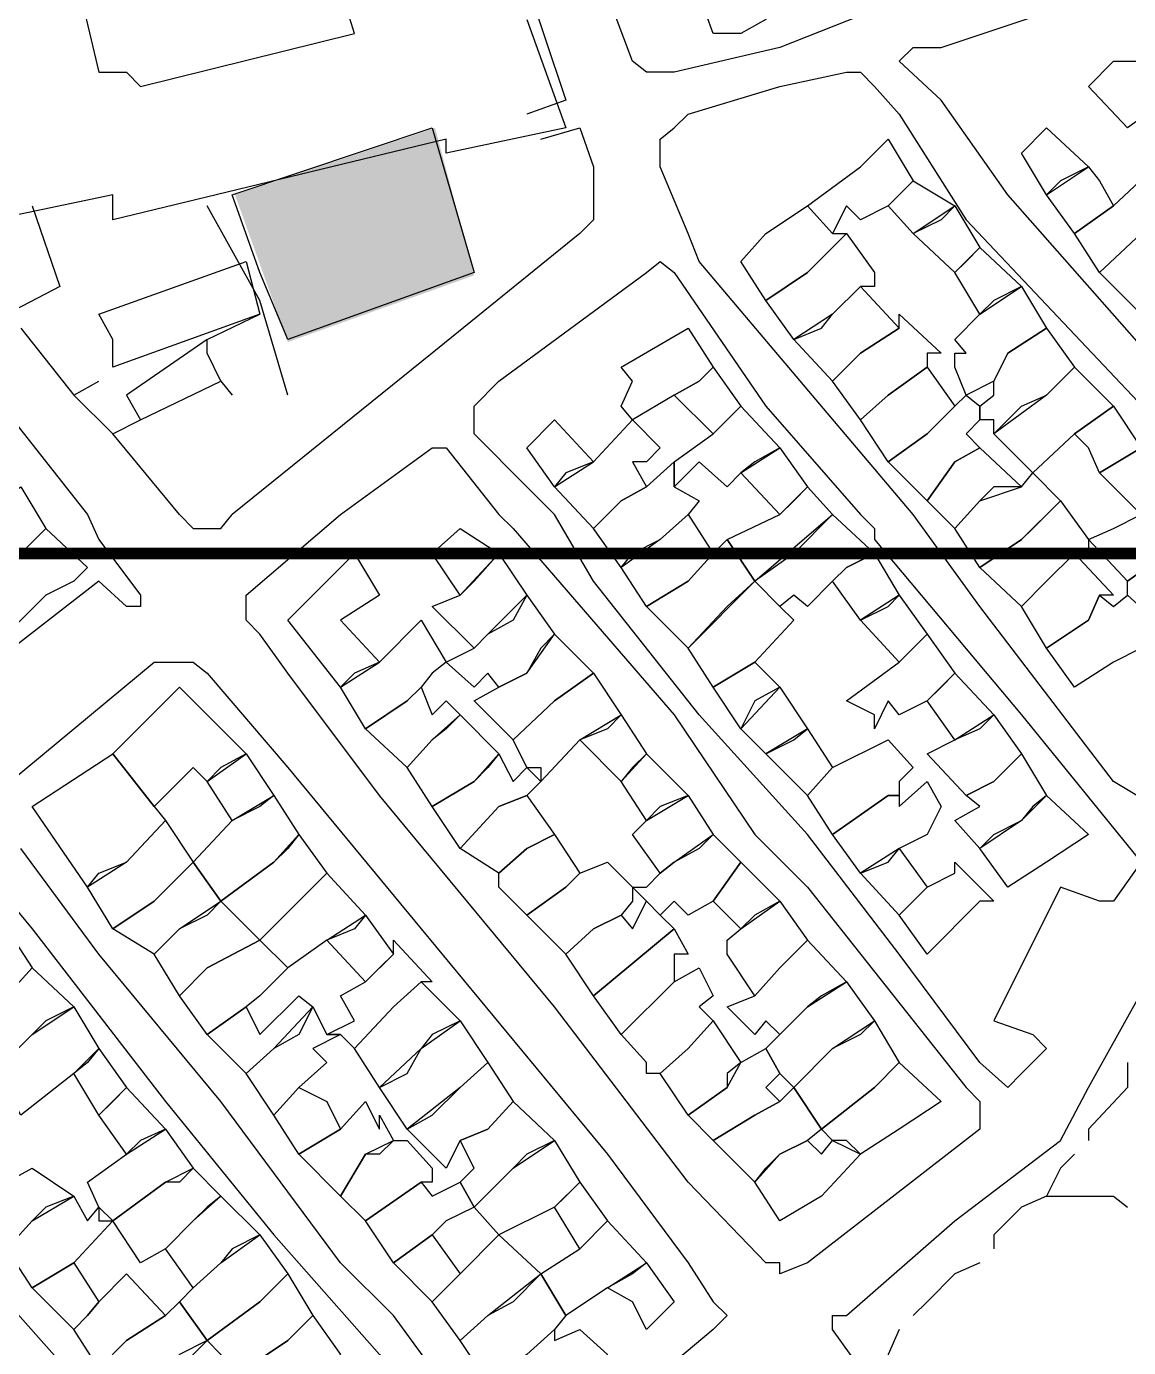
# Model space of a CAD drawing. Header units: millimetres. Extents: x -3588 to 75209, y -3737 to 38254.
# Drawn here: x 27956.7 to 28068.7, y 18589.8 to 18723.9 of the extents above; entities that cross this region are included whole.
import ezdxf

# ---------------------------------------------------------------- set-up
doc = ezdxf.new("R2010")
doc.units = ezdxf.units.MM
doc.layers.add('H', color=250, linetype='Continuous')
doc.layers.add('P', color=253, linetype='Continuous')

msp = doc.modelspace()

# ---------------------------------------------------------------- hatches: boundary and pattern name
at = {"layer": 'H', "linetype": 'Continuous'}
msp.add_hatch(color=254, dxfattribs=at).paths.add_polyline_path([(27983.273, 18691.891), (27977.912, 18706.838), (27998.236, 18713.624), (28002.189, 18698.66), (27983.273, 18691.891), (27983.273, 18691.891)])

# ---------------------------------------------------------------- linework, layer by layer
at = {"layer": 'P', "color": 254}
for points in [[(27983.273, 18757.09), (27993.995, 18761.043), (27995.404, 18761.043), (27997.948, 18759.923), (27999.357, 18757.09), (28004.718, 18736.765), (28011.503, 18716.441), (28007.551, 18715.032)], [(27973.671, 18733.949), (27961.54, 18729.996), (27964.068, 18719.273), (27966.901, 18719.273), (27968.309, 18717.849), (27990.042, 18723.226), (27985.817, 18736.765), (27973.671, 18733.949)], [(28007.551, 18724.634), (28011.503, 18713.624), (27999.357, 18711.079), (27999.357, 18712.488), (27965.493, 18704.31), (27965.493, 18706.838), (27953.346, 18704.31), (27936.974, 18723.226), (27926.252, 18735.357)], [(28029.284, 18723.226), (28026.467, 18723.226), (28025.043, 18727.163), (28023.922, 18732.812), (28029.284, 18733.949), (28030.692, 18728.587), (28031.828, 18724.634), (28029.284, 18723.226)], [(27915.241, 18731.404), (27922.299, 18723.226), (27938.382, 18704.31), (27953.346, 18686.514), (27962.948, 18674.383), (27964.068, 18671.838), (27968.309, 18666.189), (27968.309, 18665.069), (27966.901, 18665.069), (27964.068, 18667.613), (27946.576, 18654.058), (27949.393, 18650.105), (27947.985, 18648.697), (27947.985, 18650.105), (27927.66, 18674.383), (27916.649, 18687.938)], [(28087.441, 18672.974), (28087.441, 18671.838), (28086.017, 18670.43), (28084.896, 18671.838), (28083.488, 18674.383), (28075.294, 18685.393), (28056.378, 18706.838), (28049.608, 18716.441), (28045.367, 18720.393), (28046.792, 18721.802), (28049.608, 18721.802), (28069.933, 18728.587), (28071.341, 18728.587), (28072.478, 18728.587), (28087.441, 18709.671), (28098.436, 18694.708), (28098.436, 18693.299), (28098.436, 18692.163), (28092.802, 18681.152), (28088.849, 18674.383), (28087.441, 18672.974)], [(28021.09, 18719.273), (28019.681, 18719.273), (28018.273, 18720.393), (28015.728, 18727.163)], [(28046.792, 18727.163), (28033.236, 18721.802), (28022.514, 18719.273), (28021.09, 18719.273)], [(28064.572, 18717.849), (28067.116, 18720.393), (28068.525, 18720.393), (28069.933, 18720.393), (28072.478, 18723.226), (28076.703, 18719.273), (28072.478, 18716.441), (28068.525, 18713.624), (28064.572, 18717.849)], [(28080.655, 18671.838), (28083.488, 18667.613), (28084.896, 18666.189), (28072.478, 18644.744), (28071.341, 18643.336), (28071.341, 18644.744), (28067.116, 18647.289), (28053.561, 18665.069), (28046.792, 18674.383), (28025.043, 18700.069), (28023.922, 18702.901), (28021.09, 18709.671), (28021.09, 18712.488), (28022.514, 18713.624), (28023.922, 18715.032), (28033.236, 18717.849), (28040.006, 18719.273), (28041.414, 18719.273), (28042.839, 18717.849), (28045.367, 18715.032), (28052.153, 18704.31), (28071.341, 18683.985), (28079.247, 18674.383), (28080.655, 18671.838)], [(28012.912, 18713.624), (28014.32, 18709.671), (28014.32, 18706.838), (28014.32, 18704.31), (28012.912, 18702.901), (27997.948, 18690.755), (27977.624, 18674.383)], [(27980.44, 18698.949), (27977.624, 18706.838), (27997.948, 18713.624), (28002.189, 18698.949), (27983.273, 18692.163), (27980.44, 18698.949)], [(28008.959, 18712.488), (28012.912, 18713.624)], [(28061.739, 18708.263), (28060.331, 18706.838), (28057.786, 18711.079), (28060.331, 18713.624), (28064.572, 18709.671), (28061.739, 18708.263)], [(28045.367, 18706.838), (28044.247, 18705.718), (28041.414, 18704.31), (28040.006, 18705.718), (28038.598, 18702.901), (28036.053, 18705.718), (28041.414, 18709.671), (28044.247, 18712.488), (28046.792, 18708.263), (28045.367, 18706.838)], [(28065.692, 18708.263), (28067.116, 18705.718), (28063.163, 18702.901), (28060.331, 18706.838), (28064.572, 18709.671), (28065.692, 18708.263)], [(28069.933, 18702.901), (28065.692, 18698.949), (28063.163, 18702.901), (28067.116, 18705.718), (28071.341, 18709.671), (28073.886, 18705.718), (28069.933, 18702.901)], [(28049.608, 18704.31), (28046.792, 18702.901), (28044.247, 18705.718), (28046.792, 18708.263), (28051.017, 18705.718), (28049.608, 18704.31)], [(27957.299, 18705.718), (27960.116, 18697.524), (27954.754, 18694.708)], [(27983.273, 18686.514), (27980.44, 18696.116), (27975.079, 18705.718)], [(28038.598, 18702.901), (28040.006, 18702.901), (28036.053, 18698.949), (28031.828, 18696.116), (28029.284, 18700.069), (28031.828, 18702.901), (28036.053, 18705.718), (28038.598, 18702.901)], [(28052.153, 18700.069), (28051.017, 18698.949), (28046.792, 18702.901), (28051.017, 18705.718), (28053.561, 18701.477), (28052.153, 18700.069)], [(28072.478, 18698.949), (28069.933, 18694.708), (28065.692, 18698.949), (28069.933, 18702.901), (28073.886, 18705.718), (28078.111, 18701.477), (28072.478, 18698.949)], [(28042.839, 18697.524), (28041.414, 18697.524), (28038.598, 18694.708), (28034.645, 18692.163), (28031.828, 18696.116), (28036.053, 18698.949), (28040.006, 18702.901), (28042.839, 18698.949), (28042.839, 18697.524)], [(28054.97, 18696.116), (28053.561, 18694.708), (28051.017, 18698.949), (28053.561, 18701.477), (28057.786, 18697.524), (28054.97, 18696.116)], [(27965.493, 18692.163), (27964.068, 18694.708), (27979.032, 18700.069), (27980.44, 18694.708), (27965.493, 18689.346), (27965.493, 18692.163)], [(28042.839, 18672.974), (28042.839, 18671.838), (28057.786, 18654.058), (28069.933, 18639.095), (28067.116, 18635.142), (28065.692, 18635.142), (28061.739, 18636.55), (28054.97, 18623.011), (28058.922, 18621.603), (28060.331, 18620.178), (28057.786, 18617.65), (28056.378, 18616.225), (28053.561, 18618.77), (28045.367, 18629.78), (28036.053, 18641.927), (28025.043, 18654.058), (28014.32, 18667.613), (28010.367, 18674.383), (28007.551, 18677.199), (28002.189, 18682.577), (28002.189, 18683.985), (28002.189, 18685.393), (28004.718, 18687.938), (28019.681, 18698.949), (28021.09, 18700.069), (28022.514, 18698.949), (28031.828, 18685.393), (28041.414, 18674.383), (28042.839, 18672.974)], [(28037.461, 18693.299), (28038.598, 18694.708), (28041.414, 18697.524), (28045.367, 18693.299), (28041.414, 18690.755), (28038.598, 18687.938), (28034.645, 18692.163), (28037.461, 18693.299)], [(28051.017, 18690.755), (28052.153, 18690.755), (28051.017, 18692.163), (28053.561, 18694.708), (28057.786, 18697.524), (28060.331, 18693.299), (28056.378, 18690.755), (28054.97, 18687.938), (28052.153, 18686.514), (28051.017, 18689.346), (28051.017, 18690.755)], [(27975.079, 18692.163), (27980.44, 18694.708)], [(28048.2, 18690.755), (28048.2, 18689.346), (28044.247, 18686.514), (28041.414, 18683.985), (28038.598, 18687.938), (28041.414, 18690.755), (28045.367, 18693.299), (28045.367, 18694.708), (28049.608, 18690.755), (28048.2, 18690.755)], [(27956.163, 18693.299), (27961.54, 18686.514), (27964.068, 18687.938)], [(28025.043, 18687.938), (28022.514, 18686.514), (28018.273, 18683.985), (28017.137, 18685.393), (28018.273, 18687.938), (28017.137, 18689.346), (28023.922, 18693.299), (28026.467, 18689.346), (28025.043, 18687.938)], [(28054.97, 18683.985), (28053.561, 18683.985), (28053.561, 18685.393), (28054.97, 18686.514), (28054.97, 18687.938), (28056.378, 18690.755), (28060.331, 18693.299), (28063.163, 18689.346), (28060.331, 18686.514), (28054.97, 18682.577), (28054.97, 18683.985)], [(27975.079, 18692.163), (27966.901, 18686.514), (27968.309, 18683.985)], [(27976.487, 18687.938), (27975.079, 18690.755), (27975.079, 18692.163)], [(28025.043, 18687.938), (28026.467, 18689.346), (28029.284, 18685.393), (28026.467, 18682.577), (28022.514, 18686.514), (28025.043, 18687.938)], [(28049.608, 18683.985), (28048.2, 18682.577), (28044.247, 18679.744), (28041.414, 18683.985), (28044.247, 18686.514), (28048.2, 18689.346), (28051.017, 18685.393), (28049.608, 18683.985)], [(28057.786, 18685.393), (28060.331, 18686.514), (28063.163, 18689.346), (28067.116, 18685.393), (28063.163, 18682.577), (28058.922, 18678.624), (28054.97, 18682.577), (28057.786, 18685.393)], [(27968.309, 18683.985), (27976.487, 18687.938)], [(27976.487, 18687.938), (27977.624, 18686.514)], [(27965.493, 18682.577), (27961.54, 18686.514)], [(28053.561, 18685.393), (28053.561, 18683.985), (28052.153, 18682.577), (28053.561, 18681.152), (28051.017, 18679.744), (28048.2, 18675.791), (28044.247, 18679.744), (28048.2, 18682.577), (28051.017, 18685.393), (28052.153, 18686.514), (28053.561, 18685.393)], [(28030.692, 18679.744), (28029.284, 18678.624), (28027.875, 18677.199), (28025.043, 18679.744), (28022.514, 18677.199), (28022.514, 18679.744), (28026.467, 18682.577), (28029.284, 18685.393), (28033.236, 18681.152), (28030.692, 18679.744)], [(28064.572, 18681.152), (28063.163, 18682.577), (28067.116, 18685.393), (28069.933, 18681.152), (28065.692, 18678.624), (28064.572, 18681.152)], [(27965.493, 18682.577), (27968.309, 18683.985)], [(28011.503, 18678.624), (28010.367, 18677.199), (28007.551, 18681.152), (28010.367, 18683.985), (28014.32, 18679.744), (28011.503, 18678.624)], [(28019.681, 18679.744), (28018.273, 18679.744), (28019.681, 18677.199), (28017.137, 18675.791), (28014.32, 18672.974), (28010.367, 18677.199), (28014.32, 18679.744), (28018.273, 18683.985), (28021.09, 18681.152), (28019.681, 18679.744)], [(27972.262, 18674.383), (27965.493, 18682.577)], [(28004.718, 18674.383), (28006.142, 18672.974), (28022.514, 18654.058), (28030.692, 18641.927), (28036.053, 18636.55), (28052.153, 18616.225), (28053.561, 18614.817), (28053.561, 18613.409), (28053.561, 18612), (28036.053, 18598.445), (28033.236, 18597.325), (28033.236, 18598.445), (28031.828, 18598.445), (28023.922, 18606.639), (28010.367, 18624.419), (27992.587, 18645.864), (27983.273, 18658.299), (27980.44, 18662.252), (27979.032, 18663.66), (27979.032, 18665.069), (27979.032, 18666.189), (27988.634, 18674.383), (27997.948, 18681.152), (27999.357, 18681.152), (28004.718, 18674.383)], [(28034.645, 18675.791), (28033.236, 18674.383), (28029.284, 18678.624), (28033.236, 18681.152), (28036.053, 18677.199), (28034.645, 18675.791)], [(28054.97, 18677.199), (28053.561, 18675.791), (28051.017, 18672.974), (28048.2, 18675.791), (28051.017, 18679.744), (28053.561, 18681.152), (28057.786, 18677.199), (28054.97, 18677.199)], [(28071.341, 18675.791), (28069.933, 18674.383), (28065.692, 18678.624), (28069.933, 18681.152), (28072.478, 18678.624), (28071.341, 18675.791)], [(28022.514, 18677.199), (28025.043, 18675.791), (28023.922, 18674.383), (28021.09, 18671.838), (28017.137, 18669.022), (28014.32, 18672.974), (28017.137, 18675.791), (28019.681, 18677.199), (28022.514, 18679.744), (28022.514, 18677.199)], [(28058.922, 18672.974), (28057.786, 18671.838), (28053.561, 18669.022), (28051.017, 18672.974), (28053.561, 18675.791), (28057.786, 18677.199), (28058.922, 18678.624), (28061.739, 18675.791), (28058.922, 18672.974)], [(28067.116, 18672.974), (28069.933, 18674.383), (28072.478, 18678.624), (28076.703, 18674.383), (28072.478, 18670.43), (28068.525, 18667.613), (28064.572, 18671.838), (28067.116, 18672.974)], [(27950.529, 18671.838), (27951.938, 18674.383), (27956.163, 18677.199), (27958.707, 18672.974), (27956.163, 18670.43), (27951.938, 18666.189), (27947.985, 18670.43), (27950.529, 18671.838)], [(28034.645, 18670.43), (28030.692, 18667.613), (28027.875, 18671.838), (28033.236, 18674.383), (28036.053, 18677.199), (28038.598, 18674.383), (28034.645, 18670.43)], [(28064.572, 18670.43), (28063.163, 18670.43), (28060.331, 18667.613), (28057.786, 18665.069), (28053.561, 18669.022), (28057.786, 18671.838), (28061.739, 18675.791), (28064.572, 18671.838), (28064.572, 18670.43)], [(27972.262, 18674.383), (27973.671, 18672.974), (27975.079, 18672.974), (27976.487, 18672.974), (27977.624, 18674.383)], [(28018.273, 18670.43), (28021.09, 18671.838), (28023.922, 18674.383), (28026.467, 18670.43), (28023.922, 18667.613), (28019.681, 18665.069), (28017.137, 18669.022), (28018.273, 18670.43)], [(28040.006, 18669.022), (28038.598, 18667.613), (28036.053, 18665.069), (28034.645, 18666.189), (28033.236, 18665.069), (28030.692, 18667.613), (28038.598, 18674.383), (28042.839, 18670.43), (28040.006, 18669.022)], [(28041.414, 18587.723), (28038.598, 18591.676), (28038.598, 18593.084), (28040.006, 18593.084), (28051.017, 18602.686), (28061.739, 18610.864), (28064.572, 18616.225), (28076.703, 18637.974), (28084.896, 18652.65), (28094.211, 18669.022), (28095.619, 18674.383)], [(28078.111, 18667.613), (28075.294, 18666.189), (28071.341, 18663.66), (28068.525, 18666.189), (28068.525, 18667.613), (28072.478, 18670.43), (28076.703, 18674.383), (28079.247, 18670.43), (28078.111, 18667.613)], [(27961.54, 18667.613), (27958.707, 18666.189), (27954.754, 18662.252), (27951.938, 18666.189), (27956.163, 18670.43), (27958.707, 18672.974), (27962.948, 18669.022), (27961.54, 18667.613)], [(28002.189, 18667.613), (28000.765, 18666.189), (27997.948, 18670.43), (28000.765, 18672.974), (28004.718, 18670.43), (28002.189, 18667.613)], [(28027.875, 18665.069), (28023.922, 18660.828), (28019.681, 18665.069), (28023.922, 18667.613), (28026.467, 18670.43), (28027.875, 18671.838), (28030.692, 18667.613), (28027.875, 18665.069)], [(27990.042, 18658.299), (27988.634, 18656.875), (27983.273, 18663.66), (27990.042, 18670.43), (27992.587, 18666.189), (27988.634, 18663.66), (27992.587, 18659.419), (27990.042, 18658.299)], [(28006.142, 18663.66), (28003.598, 18662.252), (28002.189, 18660.828), (27997.948, 18665.069), (28000.765, 18666.189), (28004.718, 18670.43), (28007.551, 18666.189), (28006.142, 18663.66)], [(28040.006, 18669.022), (28042.839, 18670.43), (28045.367, 18666.189), (28041.414, 18663.66), (28038.598, 18667.613), (28040.006, 18669.022)], [(28065.692, 18666.189), (28064.572, 18663.66), (28060.331, 18660.828), (28057.786, 18665.069), (28060.331, 18667.613), (28063.163, 18670.43), (28067.116, 18666.189), (28065.692, 18666.189)], [(28033.236, 18665.069), (28034.645, 18663.66), (28030.692, 18659.419), (28026.467, 18656.875), (28023.922, 18660.828), (28030.692, 18667.613), (28033.236, 18665.069)], [(28008.959, 18660.828), (28007.551, 18658.299), (28004.718, 18656.875), (28003.598, 18658.299), (28002.189, 18656.875), (27999.357, 18659.419), (28002.189, 18660.828), (28003.598, 18662.252), (28007.551, 18666.189), (28010.367, 18662.252), (28008.959, 18660.828)], [(28044.247, 18665.069), (28045.367, 18666.189), (28048.2, 18662.252), (28045.367, 18659.419), (28041.414, 18663.66), (28044.247, 18665.069)], [(28069.933, 18660.828), (28067.116, 18659.419), (28063.163, 18656.875), (28060.331, 18660.828), (28064.572, 18663.66), (28065.692, 18666.189), (28067.116, 18665.069), (28068.525, 18666.189), (28071.341, 18663.66), (28069.933, 18660.828)], [(27997.948, 18658.299), (27996.812, 18656.875), (27995.404, 18655.466), (27991.179, 18652.65), (27988.634, 18656.875), (27992.587, 18659.419), (27996.812, 18663.66), (27999.357, 18659.419), (27997.948, 18658.299)], [(28010.367, 18655.466), (28006.142, 18651.514), (28002.189, 18655.466), (28004.718, 18656.875), (28007.551, 18658.299), (28010.367, 18662.252), (28014.32, 18658.299), (28010.367, 18655.466)], [(28049.608, 18656.875), (28048.2, 18655.466), (28045.367, 18654.058), (28044.247, 18655.466), (28042.839, 18652.65), (28042.839, 18654.058), (28040.006, 18655.466), (28045.367, 18659.419), (28048.2, 18662.252), (28051.017, 18658.299), (28049.608, 18656.875)], [(27953.346, 18645.864), (27969.718, 18659.419), (27970.854, 18659.419), (27972.262, 18659.419), (27973.671, 18659.419), (27975.079, 18658.299), (27983.273, 18648.697), (27996.812, 18632.325), (28015.728, 18609.456), (28023.922, 18598.445), (28026.467, 18594.492), (28027.875, 18593.084), (28026.467, 18591.676), (28008.959, 18577), (28007.551, 18577), (28006.142, 18577), (27997.948, 18587.723), (27993.995, 18593.084)], [(28030.692, 18655.466), (28029.284, 18652.65), (28026.467, 18656.875), (28030.692, 18659.419), (28033.236, 18656.875), (28030.692, 18655.466)], [(28015.728, 18652.65), (28012.912, 18651.514), (28008.959, 18647.289), (28007.551, 18648.697), (28006.142, 18651.514), (28010.367, 18655.466), (28014.32, 18658.299), (28017.137, 18654.058), (28015.728, 18652.65)], [(28053.561, 18652.65), (28051.017, 18651.514), (28048.2, 18655.466), (28051.017, 18658.299), (28054.97, 18654.058), (28053.561, 18652.65)], [(27976.487, 18648.697), (27975.079, 18647.289), (27973.671, 18648.697), (27969.718, 18644.744), (27965.493, 18650.105), (27972.262, 18656.875), (27979.032, 18650.105), (27976.487, 18648.697)], [(27999.357, 18652.65), (27997.948, 18651.514), (27995.404, 18648.697), (27991.179, 18652.65), (27995.404, 18655.466), (27996.812, 18656.875), (27997.948, 18654.058), (27999.357, 18655.466), (28000.765, 18654.058), (27999.357, 18652.65)], [(28036.053, 18652.65), (28031.828, 18650.105), (28029.284, 18652.65), (28033.236, 18656.875), (28036.053, 18652.65)], [(28003.598, 18648.697), (28002.189, 18647.289), (27997.948, 18644.744), (27995.404, 18648.697), (27997.948, 18651.514), (28000.765, 18654.058), (28004.718, 18650.105), (28003.598, 18648.697)], [(28018.273, 18648.697), (28017.137, 18647.289), (28012.912, 18651.514), (28017.137, 18654.058), (28019.681, 18650.105), (28018.273, 18648.697)], [(28056.378, 18648.697), (28054.97, 18647.289), (28052.153, 18645.864), (28048.2, 18650.105), (28051.017, 18651.514), (28054.97, 18654.058), (28057.786, 18650.105), (28056.378, 18648.697)], [(28034.645, 18651.514), (28036.053, 18652.65), (28038.598, 18648.697), (28036.053, 18645.864), (28031.828, 18650.105), (28034.645, 18651.514)], [(28045.367, 18647.289), (28045.367, 18645.864), (28044.247, 18645.864), (28038.598, 18641.927), (28036.053, 18645.864), (28038.598, 18648.697), (28044.247, 18651.514), (28046.792, 18648.697), (28045.367, 18647.289)], [(27969.718, 18644.744), (27970.854, 18643.336), (27966.901, 18639.095), (27962.948, 18636.55), (27957.299, 18644.744), (27965.493, 18650.105), (27969.718, 18644.744)], [(27980.44, 18644.744), (27977.624, 18643.336), (27975.079, 18647.289), (27979.032, 18650.105), (27981.865, 18645.864), (27980.44, 18644.744)], [(28008.959, 18648.697), (28008.959, 18647.289), (28007.551, 18645.864), (28004.718, 18644.744), (28000.765, 18640.503), (27997.948, 18644.744), (28002.189, 18647.289), (28004.718, 18650.105), (28006.142, 18647.289), (28007.551, 18648.697), (28008.959, 18648.697)], [(28021.09, 18644.744), (28019.681, 18643.336), (28017.137, 18647.289), (28019.681, 18650.105), (28023.922, 18645.864), (28021.09, 18644.744)], [(28058.922, 18644.744), (28057.786, 18643.336), (28053.561, 18640.503), (28051.017, 18643.336), (28053.561, 18644.744), (28052.153, 18645.864), (28054.97, 18647.289), (28057.786, 18650.105), (28060.331, 18645.864), (28058.922, 18644.744)], [(28048.2, 18641.927), (28045.367, 18640.503), (28041.414, 18637.974), (28038.598, 18641.927), (28044.247, 18645.864), (28045.367, 18645.864), (28045.367, 18644.744), (28048.2, 18647.289), (28049.608, 18644.744), (28048.2, 18641.927)], [(27983.273, 18640.503), (27981.865, 18639.095), (27976.487, 18635.142), (27973.671, 18639.095), (27977.624, 18643.336), (27981.865, 18645.864), (27984.393, 18641.927), (27983.273, 18640.503)], [(28010.367, 18641.927), (28007.551, 18640.503), (28004.718, 18637.974), (28000.765, 18640.503), (28004.718, 18644.744), (28007.551, 18645.864), (28010.367, 18641.927)], [(28025.043, 18640.503), (28022.514, 18639.095), (28021.09, 18637.974), (28018.273, 18641.927), (28019.681, 18643.336), (28023.922, 18645.864), (28026.467, 18641.927), (28025.043, 18640.503)], [(28054.97, 18641.927), (28057.786, 18643.336), (28060.331, 18645.864), (28064.572, 18641.927), (28060.331, 18639.095), (28056.378, 18636.55), (28053.561, 18640.503), (28054.97, 18641.927)], [(27964.068, 18637.974), (27966.901, 18639.095), (27970.854, 18643.336), (27973.671, 18639.095), (27969.718, 18635.142), (27965.493, 18632.325), (27962.948, 18636.55), (27964.068, 18637.974)], [(27984.393, 18635.142), (27980.44, 18631.189), (27976.487, 18635.142), (27981.865, 18639.095), (27984.393, 18641.927), (27987.226, 18637.974), (27984.393, 18635.142)], [(28007.551, 18633.733), (28004.718, 18636.55), (28004.718, 18637.974), (28007.551, 18640.503), (28010.367, 18641.927), (28012.912, 18637.974), (28011.503, 18636.55), (28007.551, 18633.733)], [(28019.681, 18636.55), (28021.09, 18637.974), (28022.514, 18639.095), (28026.467, 18641.927), (28029.284, 18639.095), (28026.467, 18635.142), (28023.922, 18633.733), (28022.514, 18635.142), (28021.09, 18633.733), (28019.681, 18635.142), (28018.273, 18636.55), (28019.681, 18636.55)], [(27950.529, 18640.503), (27957.299, 18632.325), (27970.854, 18614.817), (27981.865, 18601.278), (27992.587, 18589.131), (28003.598, 18575.576), (28003.598, 18574.168), (28004.718, 18572.759), (28003.598, 18572.759), (27999.357, 18567.398), (27996.812, 18565.99)], [(27993.995, 18593.084), (27988.634, 18598.445), (27976.487, 18614.817), (27964.068, 18629.78), (27956.163, 18640.503)], [(28044.247, 18639.095), (28045.367, 18640.503), (28048.2, 18636.55), (28045.367, 18633.733), (28041.414, 18637.974), (28044.247, 18639.095)], [(27975.079, 18633.733), (27972.262, 18632.325), (27969.718, 18629.78), (27965.493, 18632.325), (27969.718, 18635.142), (27973.671, 18639.095), (27976.487, 18635.142), (27975.079, 18633.733)], [(27990.042, 18632.325), (27987.226, 18631.189), (27983.273, 18628.372), (27980.44, 18631.189), (27984.393, 18635.142), (27987.226, 18637.974), (27991.179, 18633.733), (27990.042, 18632.325)], [(28018.273, 18635.142), (28017.137, 18633.733), (28014.32, 18632.325), (28011.503, 18629.78), (28007.551, 18633.733), (28011.503, 18636.55), (28012.912, 18637.974), (28015.728, 18639.095), (28018.273, 18636.55), (28018.273, 18635.142)], [(28030.692, 18633.733), (28029.284, 18632.325), (28026.467, 18635.142), (28029.284, 18639.095), (28033.236, 18635.142), (28030.692, 18633.733)], [(28053.561, 18635.142), (28048.2, 18629.78), (28045.367, 18633.733), (28048.2, 18636.55), (28051.017, 18637.974), (28051.017, 18639.095), (28054.97, 18635.142), (28053.561, 18635.142)], [(27975.079, 18628.372), (27972.262, 18625.539), (27969.718, 18629.78), (27972.262, 18632.325), (27976.487, 18635.142), (27980.44, 18631.189), (27975.079, 18628.372)], [(28021.09, 18633.733), (28022.514, 18632.325), (28014.32, 18625.539), (28011.503, 18629.78), (28014.32, 18632.325), (28017.137, 18633.733), (28018.273, 18632.325), (28019.681, 18635.142), (28021.09, 18633.733)], [(28027.875, 18631.189), (28029.284, 18632.325), (28033.236, 18635.142), (28036.053, 18631.189), (28033.236, 18628.372), (28030.692, 18625.539), (28027.875, 18629.78), (28027.875, 18631.189)], [(27992.587, 18628.372), (27991.179, 18626.964), (27987.226, 18631.189), (27991.179, 18633.733), (27993.995, 18629.78), (27992.587, 18628.372)], [(27949.393, 18626.964), (27951.938, 18629.78), (27954.754, 18632.325), (27957.299, 18628.372), (27954.754, 18625.539), (27951.938, 18623.011), (27949.393, 18621.603), (27946.576, 18625.539), (27949.393, 18626.964)], [(27980.44, 18625.539), (27979.032, 18624.419), (27975.079, 18621.603), (27972.262, 18625.539), (27975.079, 18628.372), (27980.44, 18631.189), (27983.273, 18628.372), (27980.44, 18625.539)], [(27993.995, 18629.78), (27993.995, 18631.189), (27997.948, 18626.964), (27996.812, 18626.964), (27993.995, 18624.419), (27990.042, 18620.178), (27988.634, 18621.603), (27987.226, 18621.603), (27990.042, 18623.011), (27988.634, 18625.539), (27991.179, 18626.964), (27993.995, 18629.78)], [(28022.514, 18629.78), (28022.514, 18628.372), (28022.514, 18626.964), (28017.137, 18621.603), (28014.32, 18625.539), (28022.514, 18632.325), (28023.922, 18629.78), (28022.514, 18629.78)], [(28037.461, 18625.539), (28036.053, 18624.419), (28033.236, 18621.603), (28031.828, 18623.011), (28030.692, 18621.603), (28027.875, 18624.419), (28030.692, 18625.539), (28033.236, 18628.372), (28036.053, 18631.189), (28040.006, 18626.964), (28037.461, 18625.539)], [(27958.707, 18623.011), (27957.299, 18621.603), (27953.346, 18617.65), (27951.938, 18618.77), (27953.346, 18620.178), (27951.938, 18623.011), (27954.754, 18625.539), (27957.299, 18628.372), (27961.54, 18624.419), (27958.707, 18623.011)], [(28021.09, 18617.65), (28019.681, 18617.65), (28019.681, 18618.77), (28017.137, 18621.603), (28022.514, 18626.964), (28025.043, 18628.372), (28026.467, 18625.539), (28025.043, 18624.419), (28026.467, 18623.011), (28023.922, 18620.178), (28021.09, 18617.65)], [(27997.948, 18621.603), (27996.812, 18620.178), (27992.587, 18616.225), (27990.042, 18620.178), (27993.995, 18624.419), (27996.812, 18626.964), (28000.765, 18623.011), (27997.948, 18621.603)], [(28041.414, 18621.603), (28038.598, 18620.178), (28034.645, 18616.225), (28033.236, 18617.65), (28031.828, 18620.178), (28033.236, 18621.603), (28036.053, 18624.419), (28040.006, 18626.964), (28042.839, 18623.011), (28041.414, 18621.603)], [(27984.393, 18621.603), (27981.865, 18620.178), (27979.032, 18617.65), (27975.079, 18621.603), (27979.032, 18624.419), (27980.44, 18621.603), (27984.393, 18625.539), (27985.817, 18624.419), (27984.393, 18621.603)], [(27962.948, 18618.77), (27961.54, 18617.65), (27956.163, 18613.409), (27954.754, 18616.225), (27953.346, 18617.65), (27957.299, 18621.603), (27961.54, 18624.419), (27964.068, 18620.178), (27962.948, 18618.77)], [(27987.226, 18621.603), (27988.634, 18621.603), (27985.817, 18620.178), (27987.226, 18618.77), (27984.393, 18616.225), (27981.865, 18613.409), (27979.032, 18617.65), (27981.865, 18620.178), (27985.817, 18624.419), (27987.226, 18621.603)], [(27995.404, 18617.65), (27996.812, 18620.178), (28000.765, 18623.011), (28003.598, 18618.77), (28000.765, 18616.225), (27995.404, 18612), (27992.587, 18616.225), (27995.404, 18617.65)], [(28027.875, 18617.65), (28027.875, 18616.225), (28023.922, 18613.409), (28021.09, 18617.65), (28023.922, 18620.178), (28026.467, 18623.011), (28029.284, 18618.77), (28027.875, 18617.65)], [(28042.839, 18616.225), (28037.461, 18612), (28034.645, 18616.225), (28038.598, 18620.178), (28042.839, 18623.011), (28045.367, 18618.77), (28042.839, 18616.225)], [(27965.493, 18614.817), (27964.068, 18613.409), (27961.54, 18617.65), (27964.068, 18620.178), (27966.901, 18616.225), (27965.493, 18614.817)], [(28033.236, 18617.65), (28031.828, 18616.225), (28033.236, 18614.817), (28030.692, 18613.409), (28026.467, 18610.864), (28023.922, 18613.409), (28027.875, 18616.225), (28029.284, 18618.77), (28031.828, 18620.178), (28033.236, 18617.65)], [(27997.948, 18613.409), (28000.765, 18616.225), (28003.598, 18618.77), (28006.142, 18614.817), (28003.598, 18612), (28000.765, 18610.864), (27999.357, 18608.047), (27995.404, 18612), (27997.948, 18613.409)], [(28040.006, 18610.864), (28038.598, 18610.864), (28037.461, 18612), (28042.839, 18616.225), (28045.367, 18618.77), (28049.608, 18614.817), (28045.367, 18612), (28041.414, 18609.456), (28040.006, 18610.864)], [(28068.525, 18618.77), (28068.525, 18616.225), (28064.572, 18612), (28064.572, 18610.864)], [(27968.309, 18610.864), (27966.901, 18609.456), (27964.068, 18613.409), (27966.901, 18616.225), (27970.854, 18612), (27968.309, 18610.864)], [(27987.226, 18614.817), (27988.634, 18612), (27984.393, 18609.456), (27981.865, 18613.409), (27984.393, 18616.225), (27987.226, 18614.817)], [(28037.461, 18612), (28036.053, 18610.864), (28033.236, 18609.456), (28030.692, 18606.639), (28026.467, 18610.864), (28030.692, 18613.409), (28033.236, 18614.817), (28034.645, 18616.225), (28037.461, 18612)], [(27992.587, 18609.456), (27991.179, 18609.456), (27988.634, 18605.215), (27984.393, 18609.456), (27988.634, 18612), (27991.179, 18614.817), (27992.587, 18612), (27992.587, 18613.409), (27993.995, 18610.864), (27992.587, 18609.456)], [(28007.551, 18609.456), (28006.142, 18608.047), (28002.189, 18604.095), (28000.765, 18606.639), (28002.189, 18608.047), (28000.765, 18610.864), (28003.598, 18612), (28006.142, 18614.817), (28010.367, 18610.864), (28007.551, 18609.456)], [(27972.262, 18606.639), (27970.854, 18606.639), (27965.493, 18602.686), (27964.068, 18604.095), (27962.948, 18606.639), (27966.901, 18609.456), (27970.854, 18612), (27973.671, 18608.047), (27972.262, 18606.639)], [(27997.948, 18606.639), (27996.812, 18606.639), (27991.179, 18602.686), (27988.634, 18605.215), (27991.179, 18609.456), (27993.995, 18610.864), (27995.404, 18610.864), (27997.948, 18608.047), (27997.948, 18606.639)], [(28010.367, 18604.095), (28004.718, 18601.278), (28002.189, 18604.095), (28006.142, 18608.047), (28010.367, 18610.864), (28012.912, 18606.639), (28010.367, 18604.095)], [(28031.828, 18608.047), (28033.236, 18609.456), (28036.053, 18610.864), (28037.461, 18609.456), (28038.598, 18610.864), (28041.414, 18609.456), (28037.461, 18605.215), (28033.236, 18602.686), (28030.692, 18606.639), (28031.828, 18608.047)], [(28063.163, 18609.456), (28061.739, 18608.047), (28060.331, 18605.215)], [(27958.707, 18604.095), (27957.299, 18602.686), (27954.754, 18599.854), (27951.938, 18604.095), (27954.754, 18606.639), (27957.299, 18608.047), (27961.54, 18605.215), (27958.707, 18604.095)], [(27975.079, 18604.095), (27973.671, 18602.686), (27970.854, 18599.854), (27968.309, 18598.445), (27965.493, 18602.686), (27970.854, 18606.639), (27973.671, 18608.047), (27976.487, 18605.215), (27975.079, 18604.095)], [(27999.357, 18602.686), (27997.948, 18601.278), (27993.995, 18598.445), (27991.179, 18602.686), (27996.812, 18606.639), (27997.948, 18605.215), (28000.765, 18606.639), (28002.189, 18604.095), (27999.357, 18602.686)], [(28011.503, 18605.215), (28012.912, 18606.639), (28015.728, 18602.686), (28012.912, 18599.854), (28010.367, 18604.095), (28011.503, 18605.215)], [(27964.068, 18602.686), (27965.493, 18602.686), (27961.54, 18598.445), (27957.299, 18595.901), (27954.754, 18599.854), (27957.299, 18602.686), (27961.54, 18605.215), (27962.948, 18602.686), (27964.068, 18604.095), (27964.068, 18602.686)], [(27977.624, 18599.854), (27976.487, 18598.445), (27973.671, 18595.901), (27970.854, 18599.854), (27973.671, 18602.686), (27976.487, 18605.215), (27980.44, 18601.278), (27977.624, 18599.854)], [(28060.331, 18605.215), (28057.786, 18604.095), (28054.97, 18601.278), (28054.97, 18599.854)], [(28060.331, 18605.215), (28063.163, 18605.215), (28067.116, 18605.215), (28068.525, 18604.095)], [(28018.273, 18597.325), (28015.728, 18595.901), (28011.503, 18593.084), (28008.959, 18597.325), (28012.912, 18599.854), (28015.728, 18602.686), (28019.681, 18598.445), (28018.273, 18597.325)], [(27981.865, 18595.901), (27980.44, 18594.492), (27975.079, 18590.539), (27972.262, 18594.492), (27973.671, 18595.901), (27976.487, 18598.445), (27980.44, 18601.278), (27983.273, 18597.325), (27981.865, 18595.901)], [(27999.357, 18595.901), (27997.948, 18594.492), (27993.995, 18598.445), (27997.948, 18601.278), (28000.765, 18597.325), (27999.357, 18595.901)], [(28006.142, 18594.492), (28003.598, 18593.084), (28000.765, 18590.539), (27997.948, 18594.492), (28000.765, 18597.325), (28004.718, 18601.278), (28008.959, 18597.325), (28006.142, 18594.492)], [(27962.948, 18593.084), (27961.54, 18591.676), (27957.299, 18595.901), (27961.54, 18598.445), (27964.068, 18594.492), (27962.948, 18593.084)], [(28018.273, 18594.492), (28015.728, 18595.901), (28019.681, 18598.445), (28022.514, 18594.492), (28019.681, 18591.676), (28018.273, 18594.492)], [(28053.561, 18598.445), (28051.017, 18597.325), (28048.2, 18594.492), (28046.792, 18593.084)], [(27962.948, 18593.084), (27964.068, 18594.492), (27966.901, 18597.325), (27970.854, 18593.084), (27966.901, 18590.539), (27964.068, 18587.723), (27961.54, 18591.676), (27962.948, 18593.084)], [(27984.393, 18591.676), (27983.273, 18590.539), (27979.032, 18587.723), (27977.624, 18586.314), (27976.487, 18589.131), (27975.079, 18590.539), (27980.44, 18594.492), (27983.273, 18597.325), (27985.817, 18593.084), (27984.393, 18591.676)], [(28010.367, 18591.676), (28007.551, 18589.131), (28003.598, 18586.314), (28000.765, 18590.539), (28003.598, 18593.084), (28008.959, 18597.325), (28011.503, 18593.084), (28010.367, 18591.676)], [(27996.812, 18565.99), (27995.404, 18564.565), (27987.226, 18559.204), (27987.226, 18557.796), (27985.817, 18557.796), (27983.273, 18560.628), (27977.624, 18567.398), (27970.854, 18575.576), (27965.493, 18582.361), (27954.754, 18594.492)], [(27972.262, 18589.131), (27970.854, 18586.314), (27966.901, 18583.77), (27964.068, 18587.723), (27966.901, 18590.539), (27970.854, 18593.084), (27972.262, 18594.492), (27975.079, 18590.539), (27972.262, 18589.131)], [(27985.817, 18586.314), (27983.273, 18583.77), (27979.032, 18587.723), (27983.273, 18590.539), (27985.817, 18593.084), (27988.634, 18589.131), (27985.817, 18586.314)], [(28011.503, 18584.89), (28007.551, 18582.361), (28003.598, 18586.314), (28007.551, 18589.131), (28010.367, 18591.676), (28010.367, 18590.539), (28012.912, 18591.676), (28015.728, 18589.131), (28011.503, 18584.89)], [(28045.367, 18591.676), (28044.247, 18589.131), (28044.247, 18586.314), (28044.247, 18583.77)], [(27976.487, 18587.723), (27975.079, 18587.723), (27976.487, 18584.89), (27973.671, 18583.77), (27970.854, 18580.953), (27966.901, 18583.77), (27970.854, 18586.314), (27975.079, 18590.539), (27976.487, 18589.131), (27976.487, 18587.723)]]:
    msp.add_lwpolyline(points, dxfattribs=at)
at = {"layer": 'P', "color": 254, "const_width": 1.2}
msp.add_lwpolyline([(20542.731, 18670.43), (35743.361, 18670.43)], dxfattribs=at)

doc.saveas('drawing.dxf')
